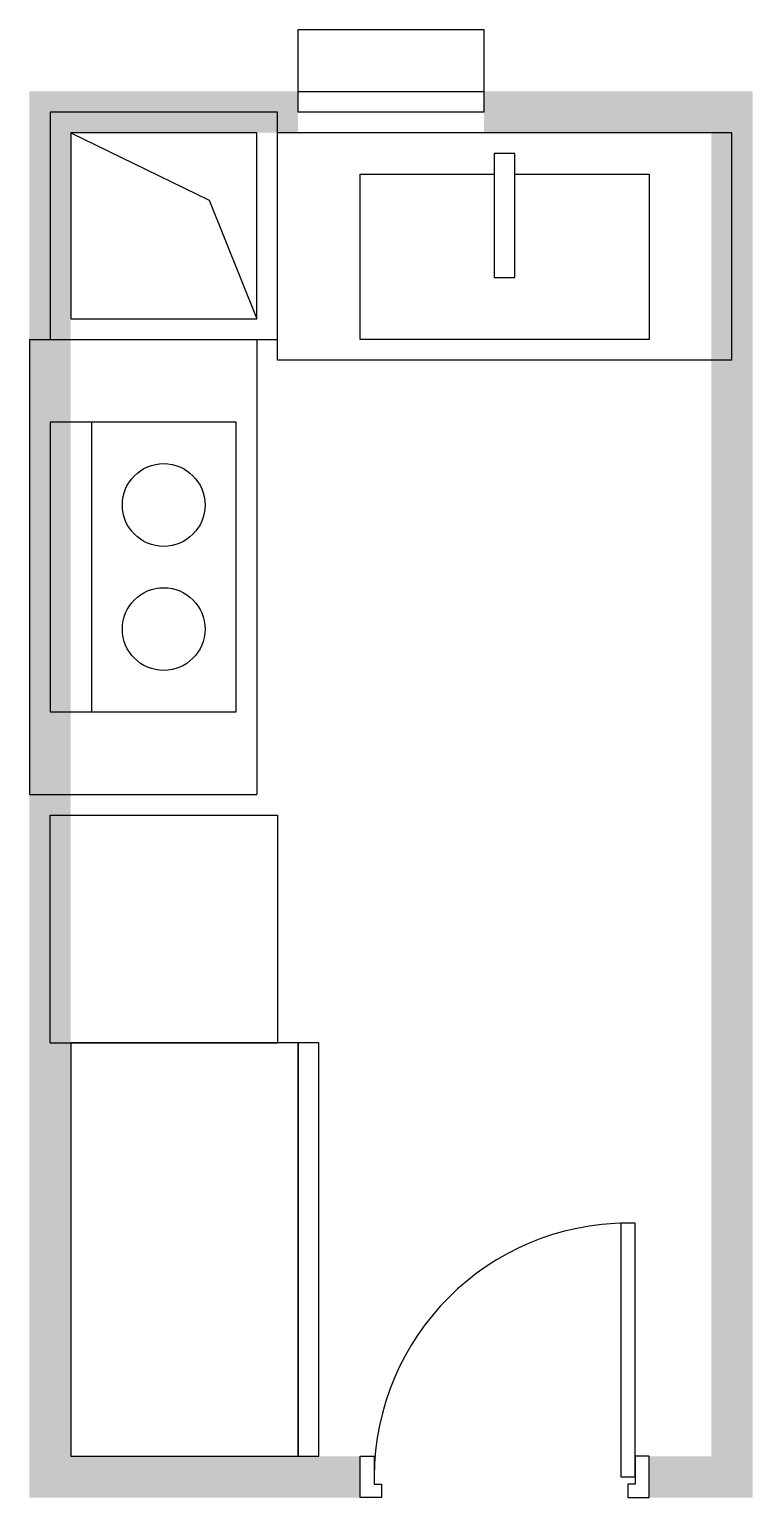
# Model space of a CAD drawing. Header units: millimetres. Extents: x 3800 to 5550, y 1050 to 4600.
import ezdxf

# ---------------------------------------------------------------- set-up
doc = ezdxf.new("R2010")
doc.units = ezdxf.units.MM

# ---------------------------------------------------------------- blocks, each defined once
blk = doc.blocks.new('Door_Narrow')
at = {"color": 7}
for p, q in [((-50, -200), (-50, -234.6)), ((50, -200), (-50, -200)), ((-50, -200), (-50, -234.6)), ((50, -251.9), (50, -200)), ((50, -251.9), (50, -200)), ((0, -234.6), (-613.5, -234.6)), ((-613.5, -234.6), (-613.5, -269.2)), ((-50, -234.6), (17.3, -234.6)), ((-50, -234.6), (17.3, -234.6)), ((0, -269.2), (0, -234.6)), ((17.3, -234.6), (17.3, -251.9)), ((17.3, -234.6), (17.3, -251.9)), ((-613.5, -269.2), (0, -269.2)), ((17.3, -251.9), (50, -251.9)), ((17.3, -251.9), (50, -251.9)), ((17.3, -865.4), (17.3, -848.1)), ((17.3, -848.1), (50, -848.1)), ((50, -848.1), (50, -900)), ((-50, -900), (-50, -865.4)), ((-50, -865.4), (17.3, -865.4)), ((50, -900), (-50, -900))]:
    blk.add_line(p, q, dxfattribs=at)
blk.add_arc((0, -251.9), 613.5, 180, 269.9, dxfattribs=at)
for points in [[(50, 0), (-50, 0), (50, -200), (-50, -200)], [(50, -900), (-50, -900), (50, -1100), (-50, -1100)]]:
    blk.add_solid(points, dxfattribs=at)
blk = doc.blocks.new('Shaft')
for points in [[(0, 0), (550, 0), (550, 550), (0, 550)], [(50, 50), (500, 50), (500, 500), (50, 500)]]:
    blk.add_lwpolyline(points, close=True)
blk.add_lwpolyline([(50, 500), (385, 337.3), (500, 50)])
blk = doc.blocks.new('counter')
for p, q in [((0, -600), (0, -50)), ((0, -50), (550, -50)), ((550, -50), (550, -600)), ((0, -600), (550, -600))]:
    blk.add_line(p, q)
blk = doc.blocks.new('Frig')
for points in [[(600, -50), (50, -50), (50, -1050), (600, -1050)], [(650, -50), (600, -50), (600, -1050), (650, -1050)]]:
    blk.add_lwpolyline(points, close=True)
blk = doc.blocks.new('Sink')
for p, q in [((600, 550), (50, 550)), ((50, 550), (50, -550)), ((600, 550), (600, -550)), ((600, -550), (50, -550))]:
    blk.add_line(p, q)
blk.add_lwpolyline([(150, 25), (150, 350), (550, 350), (550, -350), (150, -350), (150, -25)])
blk.add_lwpolyline([(100, -25), (400, -25), (400, 25), (100, 25)], close=True)
blk = doc.blocks.new('Stove')
for p, q in [((-600, 550), (-600, -550)), ((-600, 550), (-50, 550)), ((-50, 550), (-50, -550)), ((-450, 350), (-450, -350)), ((-600, -550), (-50, -550))]:
    blk.add_line(p, q)
blk.add_lwpolyline([(-550, -350), (-100, -350), (-100, 350), (-550, 350)], close=True)
for centre in [(-275, 150), (-275, -150)]:
    blk.add_circle(centre, 100)
blk = doc.blocks.new('AllBlock')
at = {"true_color": 0xffffff}
blk.add_line((4450, 4450), (4900, 4450), dxfattribs=at)
blk.add_lwpolyline([(4450, 4400), (4450, 4600), (4900, 4600), (4900, 4400)], close=True, dxfattribs=at)
for points in [[(3800, 4450), (3800, 3800), (3900, 4450), (3900, 3800)], [(3800, 4450), (3800, 4350), (4450, 4450), (4450, 4350)], [(4900, 4450), (4900, 4350), (5550, 4450), (5550, 4350)], [(5450, 4450), (5450, 3800), (5550, 4450), (5550, 3800)], [(3800, 3900), (3800, 3250), (3900, 3900), (3900, 3250)], [(5450, 3900), (5450, 3250), (5550, 3900), (5550, 3250)], [(3800, 3350), (3800, 2700), (3900, 3350), (3900, 2700)], [(5450, 3350), (5450, 2700), (5550, 3350), (5550, 2700)], [(3800, 2800), (3800, 2150), (3900, 2800), (3900, 2150)], [(5450, 2800), (5450, 2150), (5550, 2800), (5550, 2150)], [(3800, 2250), (3800, 1600), (3900, 2250), (3900, 1600)], [(5450, 2250), (5450, 1600), (5550, 2250), (5550, 1600)], [(3800, 1700), (3800, 1050), (3900, 1700), (3900, 1050)], [(5450, 1700), (5450, 1050), (5550, 1700), (5550, 1050)], [(3800, 1150), (3800, 1050), (4450, 1150), (4450, 1050)]]:
    blk.add_solid(points)
for name, p in [('Shaft', (3850, 3850)), ('Stove', (4400, 3300)), ('counter', (3850, 2750)), ('Frig', (3850, 2200))]:
    blk.add_blockref(name, p)
at = {"rotation": -90}
for name, p in [('Sink', (4950, 4400)), ('Door_Narrow', (5500, 1100))]:
    blk.add_blockref(name, p, dxfattribs=at)

msp = doc.modelspace()

# ---------------------------------------------------------------- block references
msp.add_blockref('AllBlock', (0, 0))

doc.saveas('drawing.dxf')
